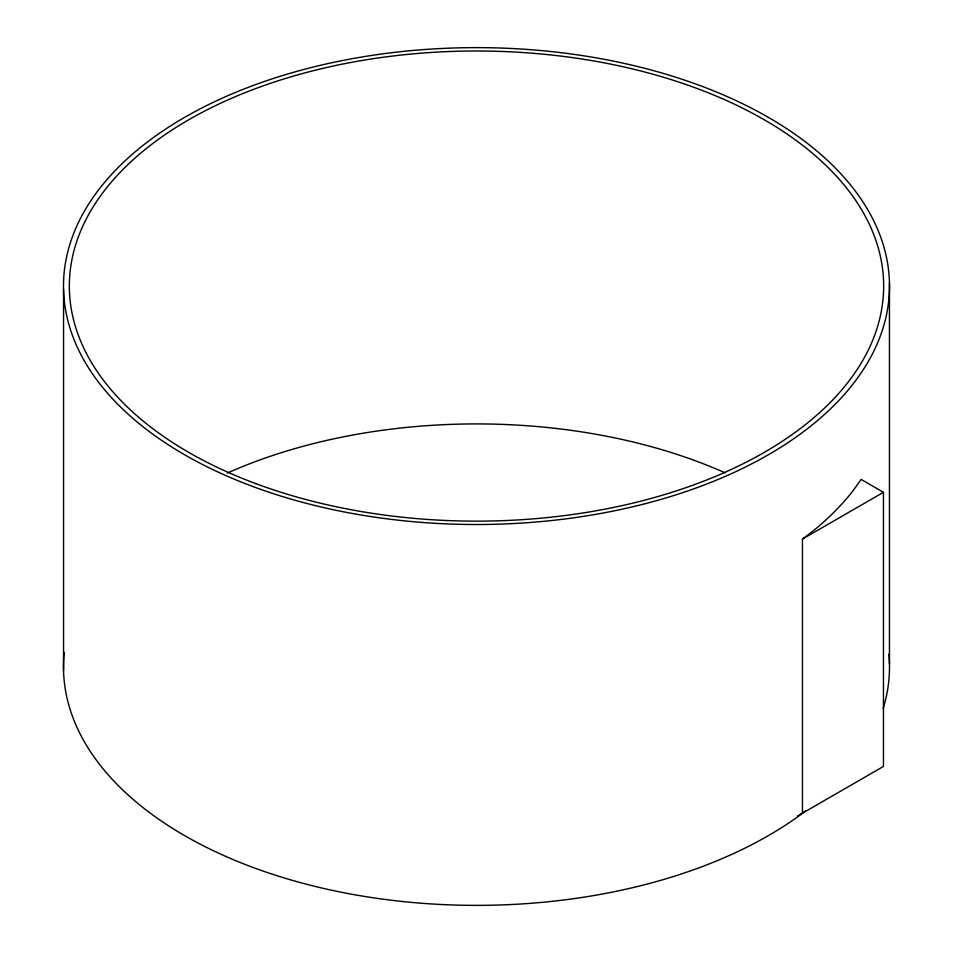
<?xml version="1.0" encoding="UTF-8"?>
<svg xmlns="http://www.w3.org/2000/svg" width="953" height="953" viewBox="0 0 953 953"><rect width="100%" height="100%" fill="white"/><g stroke="black" fill="none" stroke-linecap="round" stroke-linejoin="round"><path stroke-width="1.43" d="M802.462 813.195L802.462 539.064L813.874 530.333A413.006 238.441 0 0 0 852.53 491.403L861.167 479.442L883.455 492.308L883.455 766.438L797.566 816.03M805.893 810.574L798.245 816.423A413.006 238.441 0 0 1 327.463 889.304A413.006 238.441 0 0 1 64.256 652.448M802.462 539.064L883.455 492.308M889.459 282.85L889.459 663.705M63.541 289.295L63.541 670.15M888.911 654.175A413.006 238.441 0 0 1 883.193 708.436M227.314 473.081A407.169 235.081 0 0 1 725.078 472.807M252.616 486.435A413.006 238.441 0 0 0 888.994 297.824A413.006 238.441 0 0 0 287.889 73.941A413.006 238.441 0 0 0 252.616 486.435M255.773 483.612A407.169 235.081 0 0 0 883.169 297.67A407.169 235.081 0 0 0 290.546 76.943A407.169 235.081 0 0 0 255.773 483.612"/></g></svg>
